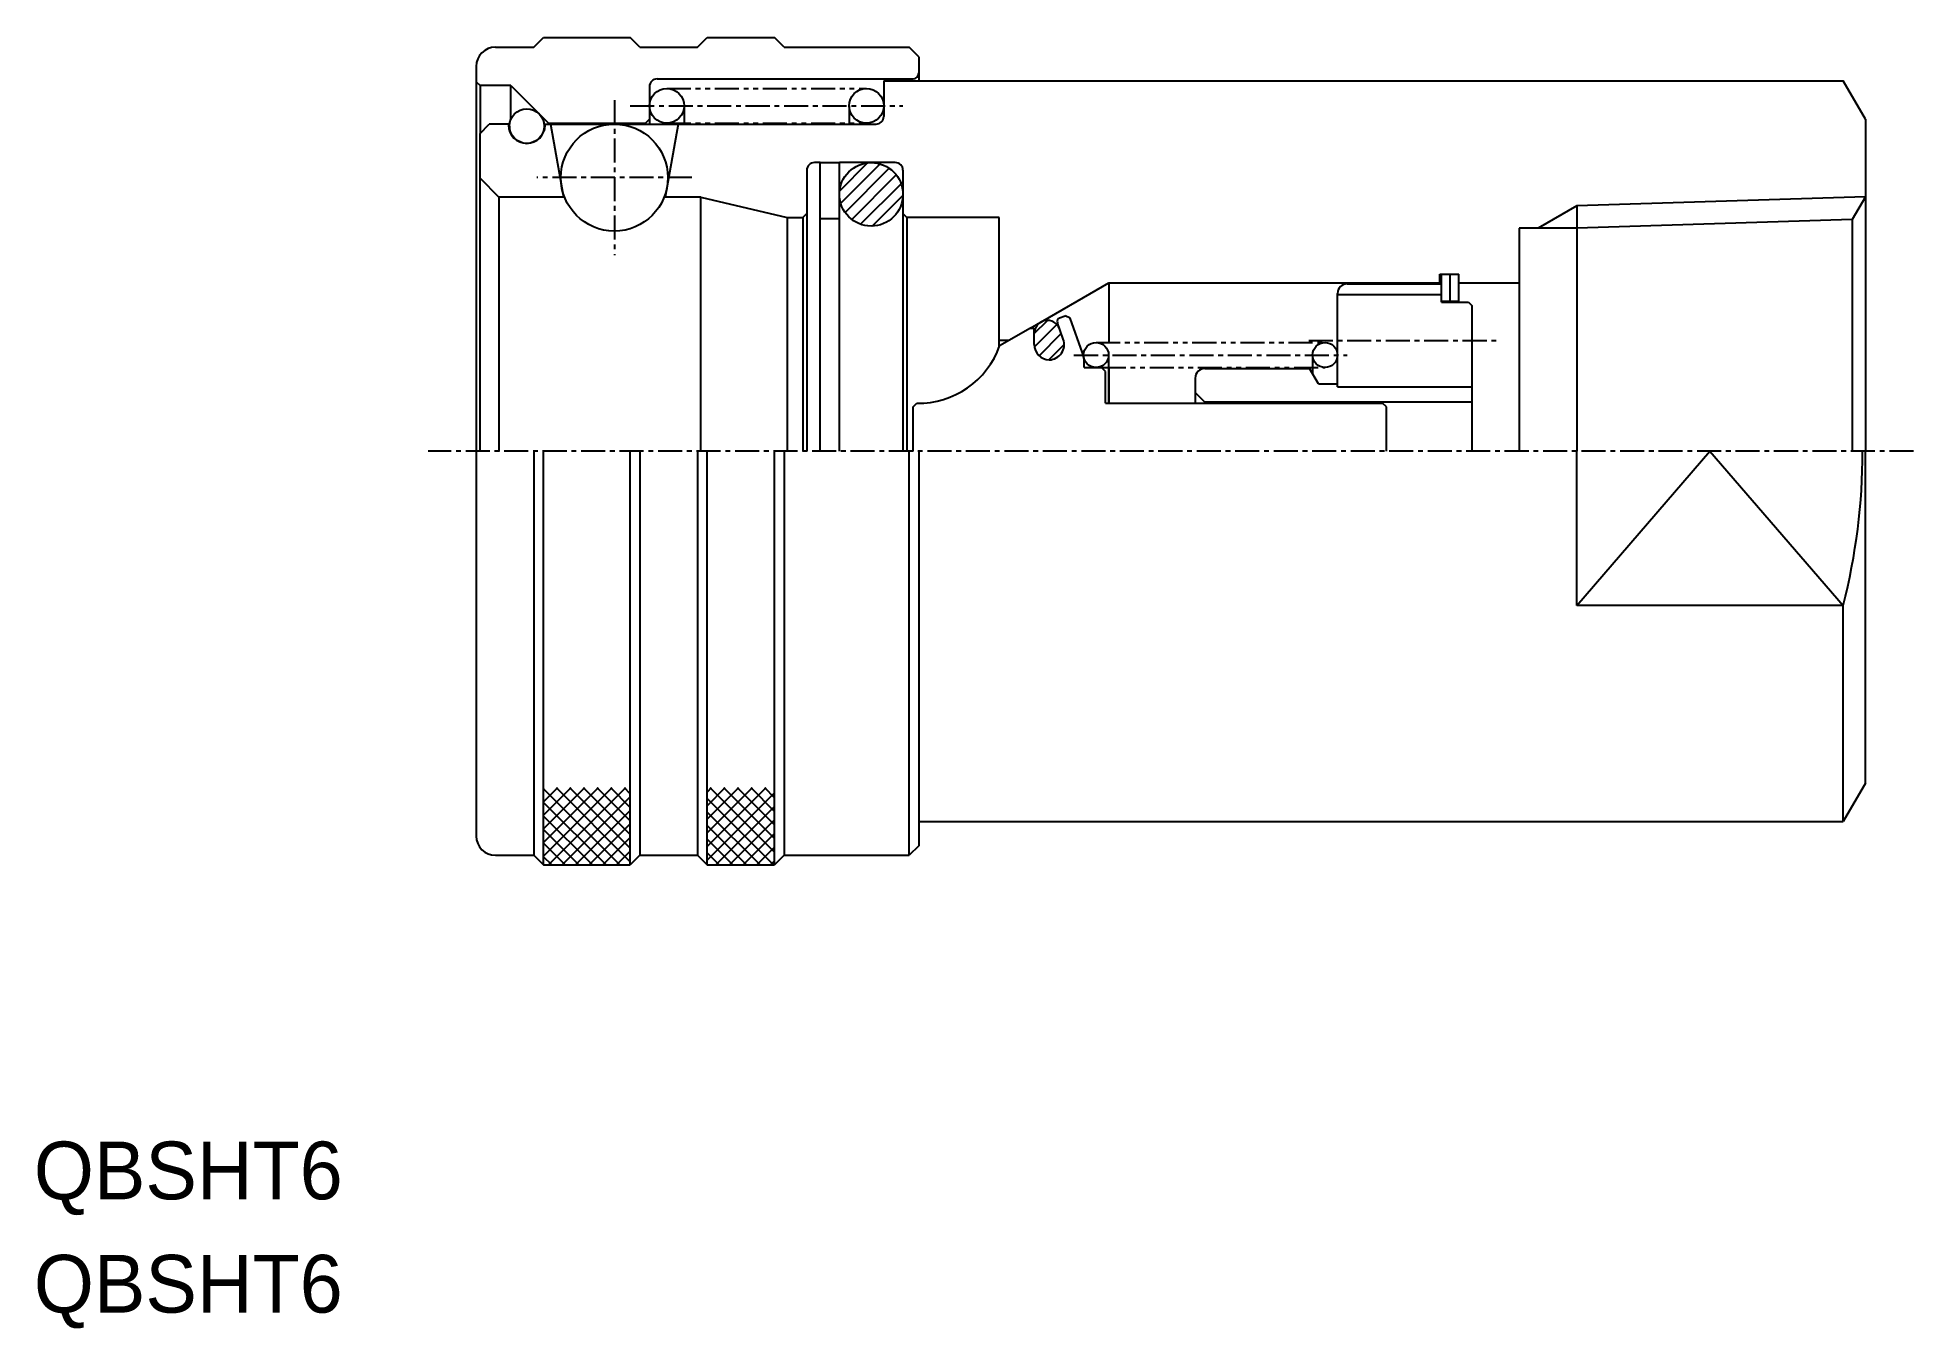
# Model space of a CAD drawing. Extents: x 100.3 to 197.8, y 154.1 to 221.2.
import ezdxf
from ezdxf.enums import TextEntityAlignment as Align

# ---------------------------------------------------------------- set-up
doc = ezdxf.new("R2010")
doc.units = 0
doc.linetypes.add('CENTER', pattern=[2, 1.25, -0.25, 0.25, -0.25])
doc.linetypes.add('PHANTOM', pattern=[2.5, 1.25, -0.25, 0.25, -0.25, 0.25, -0.25])
doc.layers.get('0').update_dxf_attribs({"linetype": 'CONTINUOUS'})
doc.layers.add('CENTER', color=1, linetype='CENTER')

msp = doc.modelspace()

# ---------------------------------------------------------------- linework, layer by layer
at = {"color": 7, "linetype": 'CONTINUOUS'}
for p, q in [((124.068, 220.727), (126.068, 220.727)), ((126.068, 220.727), (126.568, 221.227)), ((126.568, 221.227), (131.068, 221.227)), ((131.568, 220.727), (131.068, 221.227)), ((131.568, 220.727), (134.568, 220.727)), ((134.568, 220.727), (135.068, 221.227)), ((135.068, 221.227), (138.568, 221.227)), ((139.068, 220.727), (138.568, 221.227)), ((139.068, 220.727), (145.568, 220.727)), ((146.068, 220.227), (145.568, 220.727)), ((123.068, 219.727), (123.068, 199.727)), ((146.068, 220.227), (146.068, 218.977)), ((123.068, 218.927), (123.268, 218.727)), ((123.268, 218.727), (123.268, 216.25)), ((124.868, 218.727), (123.268, 218.727)), ((124.868, 218.727), (126.818, 216.777)), ((124.868, 216.982), (124.868, 218.727)), ((132.068, 218.677), (132.068, 216.727)), ((132.468, 219.077), (145.768, 219.077)), ((144.245, 218.977), (194.113, 218.977)), ((144.245, 218.977), (144.245, 217.127)), ((195.268, 216.977), (194.113, 218.977)), ((133.868, 217.677), (133.868, 216.727)), ((142.445, 217.677), (142.445, 216.727)), ((123.245, 216.227), (123.745, 216.727)), ((124.745, 216.727), (123.745, 216.727)), ((124.745, 216.727), (124.745, 216.677)), ((124.795, 216.627), (124.795, 216.373)), ((126.595, 216.627), (126.595, 216.373)), ((126.645, 216.727), (143.845, 216.727)), ((126.645, 216.727), (126.645, 216.677)), ((126.818, 216.777), (131.868, 216.777)), ((126.818, 216.777), (126.818, 216.727)), ((126.932, 216.727), (127.602, 212.927)), ((132.068, 216.977), (131.868, 216.777)), ((131.868, 216.777), (131.868, 216.727)), ((133.558, 216.727), (132.888, 212.927)), ((195.268, 216.977), (195.268, 199.727)), ((123.245, 216.227), (123.245, 199.727)), ((140.945, 214.727), (140.645, 214.727)), ((140.945, 199.727), (140.945, 214.727)), ((140.945, 214.727), (141.945, 214.727)), ((141.945, 199.727), (141.945, 214.727)), ((144.845, 214.727), (141.945, 214.727)), ((123.245, 213.927), (124.245, 212.927)), ((140.245, 214.327), (140.245, 199.727)), ((145.245, 214.327), (145.245, 199.727)), ((124.245, 212.927), (124.245, 199.727)), ((127.659, 212.927), (124.245, 212.927)), ((134.745, 212.927), (132.831, 212.927)), ((134.745, 199.727), (134.745, 212.927)), ((134.745, 212.927), (139.234, 211.877)), ((195.268, 212.948), (194.585, 211.764)), ((139.234, 211.877), (139.234, 199.727)), ((139.234, 211.877), (140.045, 211.877)), ((140.245, 212.077), (140.045, 211.877)), ((140.045, 211.877), (140.045, 199.727)), ((140.945, 211.827), (141.945, 211.827)), ((145.245, 212.077), (145.445, 211.877)), ((145.445, 211.877), (145.445, 199.727)), ((150.245, 211.877), (145.445, 211.877)), ((150.245, 205.133), (150.245, 211.877)), ((180.268, 212.479), (180.268, 199.727)), ((194.585, 211.764), (180.268, 211.317)), ((194.585, 211.764), (194.585, 199.727)), ((177.268, 211.317), (177.268, 199.727)), ((180.268, 211.317), (177.268, 211.317)), ((173.145, 208.927), (174.145, 208.927)), ((173.145, 208.427), (173.145, 208.927)), ((173.235, 208.427), (173.235, 208.927)), ((173.69, 207.477), (173.69, 208.927)), ((174.145, 207.477), (174.145, 208.927)), ((151.871, 206.127), (155.941, 208.477)), ((155.941, 208.477), (173.145, 208.477)), ((155.941, 208.477), (155.941, 205.377)), ((167.835, 203.077), (167.835, 207.927)), ((167.835, 207.877), (173.235, 207.877)), ((168.335, 208.427), (173.235, 208.427)), ((173.235, 207.477), (173.235, 208.427)), ((174.145, 208.477), (177.268, 208.477)), ((153.39, 206.66), (153.671, 206.762)), ((153.928, 206.643), (153.671, 206.762)), ((173.235, 207.527), (174.145, 207.527)), ((173.235, 207.477), (174.635, 207.477)), ((174.635, 207.477), (174.835, 207.277)), ((174.835, 199.727), (174.835, 207.277)), ((151.871, 206.127), (150.271, 205.203)), ((151.871, 206.127), (152.071, 206.127)), ((152.071, 205.277), (152.071, 206.127)), ((153.58, 205.551), (153.27, 206.403)), ((154.581, 204.849), (153.928, 206.643)), ((150.745, 205.477), (150.245, 205.477)), ((154.671, 204.077), (154.671, 204.336)), ((154.671, 204.077), (155.571, 204.077)), ((155.771, 203.877), (155.571, 204.077)), ((155.771, 202.227), (155.771, 203.877)), ((155.935, 204.727), (155.935, 202.227)), ((155.941, 204.077), (155.941, 202.227)), ((160.935, 204.027), (166.373, 204.027)), ((166.835, 203.227), (166.373, 204.027)), ((166.535, 204.727), (166.535, 203.747)), ((160.435, 203.527), (160.435, 202.227)), ((166.835, 203.227), (167.835, 203.227)), ((167.835, 203.077), (174.835, 203.077)), ((145.771, 202.027), (145.964, 202.22)), ((145.771, 199.727), (145.771, 202.027)), ((155.771, 202.227), (170.171, 202.227)), ((160.435, 202.777), (160.935, 202.277)), ((174.835, 202.277), (160.935, 202.277)), ((160.935, 202.277), (160.935, 202.227)), ((170.371, 202.027), (170.171, 202.227)), ((170.371, 199.727), (170.371, 202.027)), ((123.068, 199.727), (123.068, 179.727)), ((126.068, 199.727), (126.068, 178.727)), ((126.568, 178.227), (126.568, 199.727)), ((131.068, 178.227), (131.068, 199.727)), ((131.568, 199.727), (131.568, 178.727)), ((134.568, 199.727), (134.568, 178.727)), ((135.068, 178.227), (135.068, 199.727)), ((138.568, 178.227), (138.568, 199.727)), ((139.068, 199.727), (139.068, 178.727)), ((145.568, 178.727), (145.568, 199.727)), ((146.068, 199.727), (146.068, 179.227)), ((180.268, 191.708), (187.191, 199.727)), ((180.268, 191.708), (180.268, 199.727)), ((187.191, 199.727), (194.113, 191.708)), ((195.268, 182.477), (195.268, 199.727)), ((194.113, 191.708), (180.268, 191.708)), ((194.113, 180.477), (194.113, 191.708)), ((195.268, 182.477), (194.113, 180.477)), ((146.068, 180.477), (194.113, 180.477)), ((124.068, 178.727), (126.068, 178.727)), ((126.068, 178.727), (126.568, 178.227)), ((131.568, 178.727), (131.068, 178.227)), ((131.568, 178.727), (134.568, 178.727)), ((134.568, 178.727), (135.068, 178.227)), ((139.068, 178.727), (138.568, 178.227)), ((139.068, 178.727), (145.568, 178.727)), ((146.068, 179.227), (145.568, 178.727)), ((126.568, 178.227), (131.068, 178.227)), ((135.068, 178.227), (138.568, 178.227))]:
    msp.add_line(p, q, dxfattribs=at)
at = {"color": 3, "linetype": 'PHANTOM'}
for p, q in [((132.968, 218.577), (143.345, 218.577)), ((132.968, 216.777), (143.345, 216.777)), ((155.285, 205.377), (167.185, 205.377)), ((155.571, 204.077), (167.185, 204.077))]:
    msp.add_line(p, q, dxfattribs=at)
at = {"color": 3, "linetype": 'CONTINUOUS'}
for p, q in [((141.956, 213.266), (143.406, 214.716)), ((142.011, 212.615), (144.058, 214.661)), ((142.24, 212.136), (144.536, 214.432)), ((142.584, 211.773), (144.899, 214.088)), ((143.041, 211.523), (145.149, 213.631)), ((143.653, 211.428), (145.244, 213.019)), ((195.268, 212.948), (180.268, 212.479)), ((180.268, 212.479), (178.255, 211.317)), ((152.071, 205.846), (152.754, 206.529)), ((152.081, 205.149), (153.246, 206.313)), ((152.329, 204.689), (153.476, 205.837)), ((152.825, 204.478), (153.629, 205.282)), ((130.111, 182.227), (126.568, 178.684)), ((129.404, 182.227), (126.568, 179.391)), ((128.697, 182.227), (126.568, 180.098)), ((127.99, 182.227), (126.568, 180.806)), ((127.283, 182.227), (126.568, 181.513)), ((126.575, 182.227), (126.568, 182.22)), ((130.525, 178.227), (126.568, 182.184)), ((129.818, 178.227), (126.568, 181.477)), ((130.818, 182.227), (126.818, 178.227)), ((131.068, 178.391), (127.232, 182.227)), ((131.068, 181.77), (127.525, 178.227)), ((131.068, 179.098), (127.939, 182.227)), ((131.068, 179.806), (128.647, 182.227)), ((131.068, 180.513), (129.354, 182.227)), ((131.068, 181.22), (130.061, 182.227)), ((131.068, 181.927), (130.768, 182.227)), ((138.111, 182.227), (135.068, 179.184)), ((137.404, 182.227), (135.068, 179.891)), ((136.697, 182.227), (135.068, 180.598)), ((135.99, 182.227), (135.068, 181.306)), ((135.283, 182.227), (135.068, 182.013)), ((138.568, 181.977), (135.068, 178.477)), ((138.525, 178.227), (135.068, 181.684)), ((138.568, 178.891), (135.232, 182.227)), ((138.568, 179.598), (135.939, 182.227)), ((138.568, 180.306), (136.647, 182.227)), ((138.568, 181.013), (137.354, 182.227)), ((138.568, 181.72), (138.061, 182.227)), ((129.111, 178.227), (126.568, 180.77)), ((131.068, 181.063), (128.232, 178.227)), ((137.818, 178.227), (135.068, 180.977)), ((138.568, 181.27), (135.525, 178.227)), ((138.568, 180.563), (136.232, 178.227)), ((128.404, 178.227), (126.568, 180.063)), ((131.068, 180.356), (128.939, 178.227)), ((131.068, 179.649), (129.647, 178.227)), ((137.111, 178.227), (135.068, 180.27)), ((136.404, 178.227), (135.068, 179.563)), ((138.568, 179.856), (136.939, 178.227)), ((127.697, 178.227), (126.568, 179.356)), ((126.99, 178.227), (126.568, 178.649)), ((131.068, 178.942), (130.354, 178.227)), ((135.697, 178.227), (135.068, 178.856)), ((138.568, 179.149), (137.647, 178.227)), ((138.568, 178.442), (138.354, 178.227)), ((131.068, 178.234), (131.061, 178.227))]:
    msp.add_line(p, q, dxfattribs=at)
at = {"color": 7, "linetype": 'CONTINUOUS'}
for centre, radius in [((132.968, 217.677), 0.9), ((143.345, 217.677), 0.9), ((125.695, 216.627), 0.9), ((130.245, 213.947), 2.78), ((143.595, 213.077), 1.65), ((155.285, 204.727), 0.65), ((167.185, 204.727), 0.65)]:
    msp.add_circle(centre, radius, dxfattribs=at)
for centre, radius, start, end in [((124.068, 219.727), 1, 90, 180), ((132.468, 218.677), 0.4, 90, 180), ((145.768, 219.377), 0.3, 270, 0), ((125.695, 216.677), 0.95, 180, 0), ((143.845, 217.127), 0.4, 270, 0), ((140.645, 214.327), 0.4, 90, 180), ((144.845, 214.327), 0.4, 0, 90), ((168.335, 207.927), 0.5, 90, 180), ((152.749, 205.851), 0.678, 20, 180), ((153.458, 206.472), 0.2, 110, 200), ((146.034, 206.719), 4.5, 269.10588, 340.31169), ((152.871, 205.277), 0.8, 180, 268.47724), ((152.829, 205.277), 0.8, 271.52276, 20), ((153.171, 204.336), 1.5, 0, 20), ((160.935, 203.527), 0.5, 90, 180), ((162.792, 199.727), 32.332, 345.63849, 0), ((124.068, 179.727), 1, 180, 270)]:
    msp.add_arc(centre, radius, start, end, dxfattribs=at)
at = {"layer": 'CENTER', "color": 1, "linetype": 'CENTER'}
for p, q in [((130.245, 217.977), (130.245, 209.917)), ((131.068, 217.677), (145.245, 217.677)), ((134.275, 213.947), (126.215, 213.947)), ((166.335, 205.477), (176.335, 205.477)), ((154.135, 204.727), (168.335, 204.727)), ((197.768, 199.727), (120.568, 199.727))]:
    msp.add_line(p, q, dxfattribs=at)

# ---------------------------------------------------------------- texts
at = {"color": 7, "linetype": 'CONTINUOUS'}
for p in [(100.074, 159.95), (100.074, 154.062)]:
    msp.add_text('QBSHT6', height=3, dxfattribs=at).set_placement(p, align=Align.BOTTOM_LEFT)

doc.saveas('drawing.dxf')
